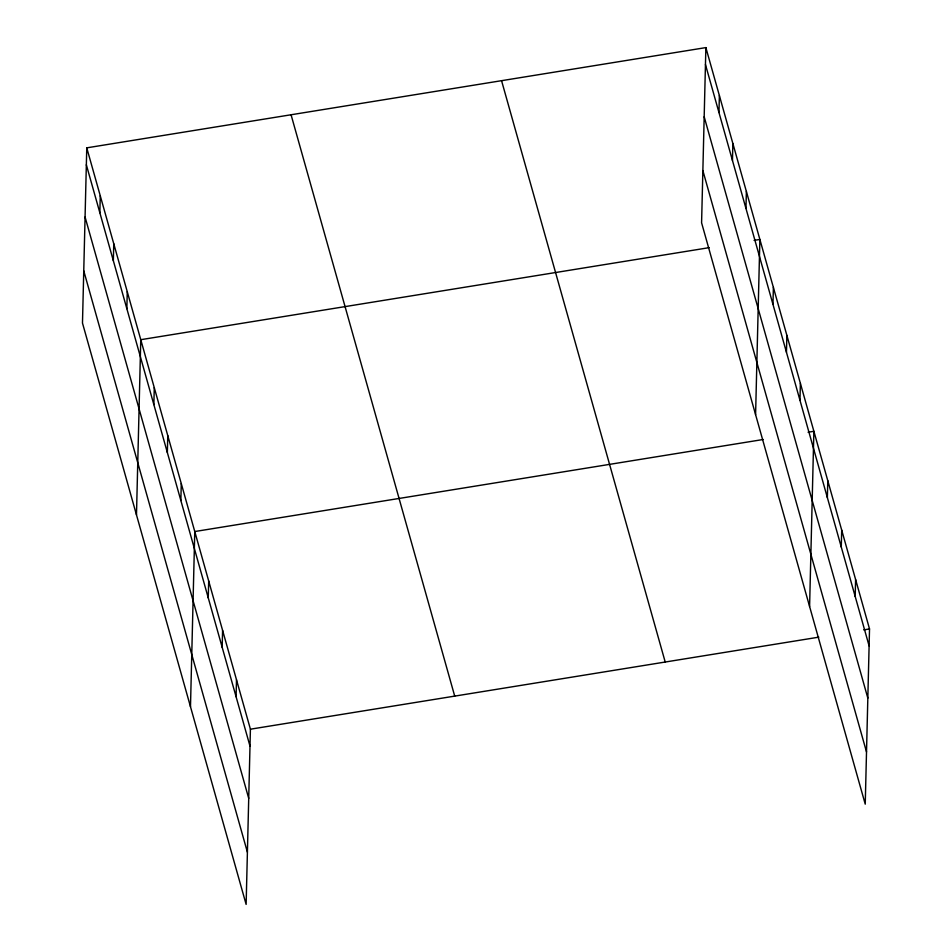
<?xml version="1.0" encoding="UTF-8"?>
<svg xmlns="http://www.w3.org/2000/svg" width="952" height="952" viewBox="0 0 952 952"><rect width="100%" height="100%" fill="white"/><g stroke="black" fill="none" stroke-linecap="round" stroke-linejoin="round"><path stroke-width="1.43" d="M86.763 147.846L82.479 323.049L246.128 904.4L250.412 729.196L86.763 147.846L705.872 47.6L869.521 628.951L865.237 804.154L701.588 222.804L705.872 47.6M99.853 212.76L100.257 195.815M113.347 260.717L113.764 243.771M126.854 308.674L127.259 291.728M136.481 514.889L140.765 339.697L709.157 247.663M153.855 404.6L154.272 387.654M167.35 452.557L167.766 435.611M180.856 500.526L181.273 483.58M190.483 706.741L194.767 531.537L763.171 439.503M208.262 597.904L208.678 580.958M222.173 647.312L222.59 630.367M236.084 696.733L236.501 679.788M718.962 112.503L719.379 95.557M732.457 160.471L732.873 143.526M745.963 208.428L746.38 191.483M755.591 414.644L759.874 239.452L754.079 240.38M772.964 304.354L773.381 287.409M786.459 352.311L786.876 335.366M799.966 400.28L800.382 383.335M809.593 606.495L813.877 431.292L808.081 432.232M827.371 497.646L827.788 480.712M841.282 547.067L841.699 530.121M855.193 596.487L855.61 579.542M250.412 729.196L818.803 637.162M863.726 629.891L869.521 628.951M705.456 64.546L869.105 645.896M704.183 116.775L867.831 698.125M702.862 170.575L866.51 751.925M501.561 80.682L665.21 662.033M291.062 114.764L454.711 696.114M86.346 164.791L249.995 746.142M85.073 217.02L248.722 798.371M83.752 270.82L247.401 852.171"/></g></svg>
